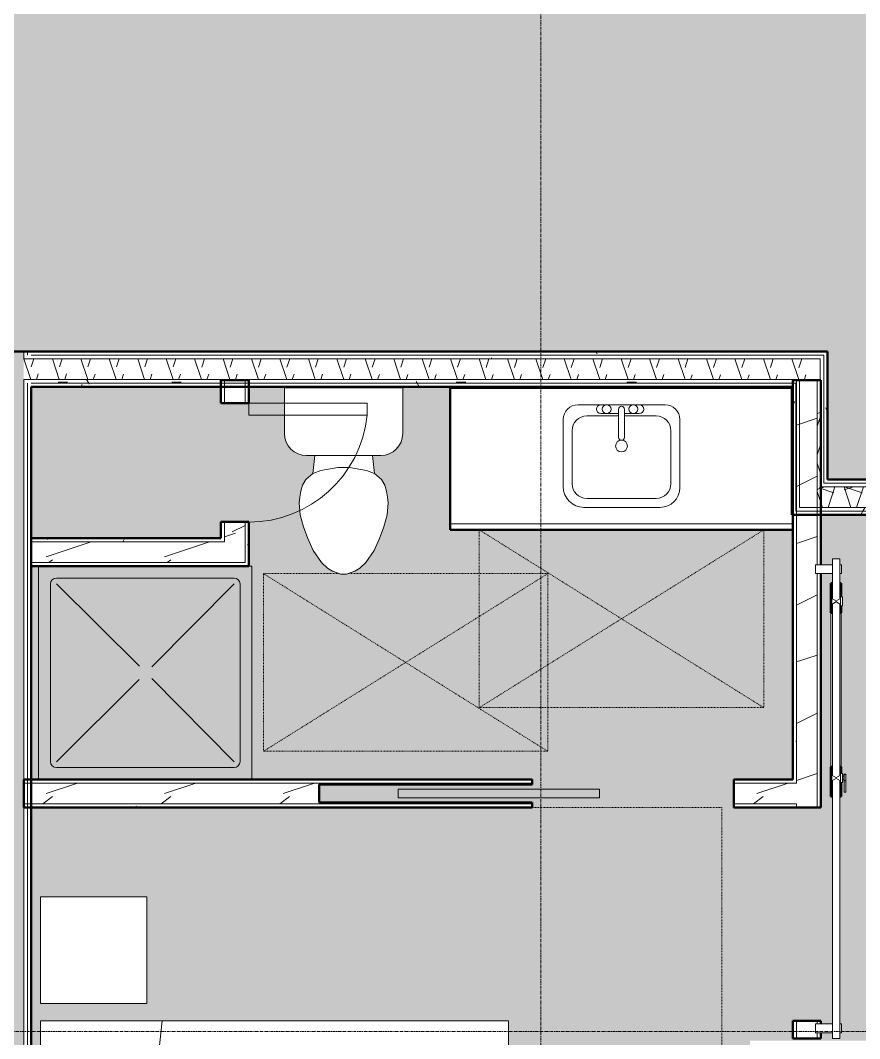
# Model space of a CAD drawing. Header units: inches. Extents: x -4292 to -464, y 9706 to 12474.
# Drawn here: x -2915.1 to -2773.5, y 11534 to 11705.9 of the extents above; entities that cross this region are included whole.
import ezdxf

# ---------------------------------------------------------------- set-up
doc = ezdxf.new("R2010")
doc.units = ezdxf.units.IN
doc.header["$MEASUREMENT"] = 0
doc.linetypes.add('Dash', pattern=[0.25, 0.125, -0.125])
doc.linetypes.add('Grid Line 1_2_', pattern=[0.875, 0.5, -0.125, 0.125, -0.125])
for name, color, linetype, lineweight in [('A-AREA-PATT-4', 254, 'Continuous', 9), ('A-DOOR-1', 7, 'Continuous', 9), ('A-DOOR-2', 90, 'Continuous', 20), ('A-DOOR-3', 50, 'Continuous', 13), ('A-DOOR-4', 250, 'Continuous', 50), ('A-GENM-HDLN-1', 7, 'Dash', 9), ('A-WALL', 113, 'Continuous', 13), ('A-WALL-2', 250, 'Continuous', 50), ('A-WALL-3', 50, 'Continuous', 13), ('A-WALL-PATT-1', 7, 'Continuous', 9), ('A-WALL-PATT-2', 55, 'Continuous', 9), ('A-WALL-PATT-5', 111, 'Continuous', 9), ('I-FURN-2', 7, 'Continuous', 9), ('I-FURN-HDLN-1', 7, 'Dash', 9), ('I-WALL-1', 2, 'Continuous', 50), ('P-SANR-FIXT-1', 7, 'Continuous', 9), ('Q-CASE-1', 250, 'Continuous', 50), ('Q-CASE-2', 7, 'Continuous', 9), ('S-GRID-1', 1, 'Grid Line 1_2_', 9)]:
    doc.layers.add(name, color=color, linetype=linetype, lineweight=lineweight)
doc.layers.add('A-AREA-PATT-7', color=41, linetype='Continuous', lineweight=9, transparency=1)
pattern_1 = [(0, (0, 0), (38.4, 9.6), [1.584, -27.216, 1.584, -27.216, -153.6]), (0, (0, 0), (38.4, 9.6), [-57.6, 1.584, -56.016, 1.584, -27.216, -67.2]), (0, (0, 0), (38.4, 9.6), [-144, 1.584, -17.616, 1.584, -46.416]), (120, (14.4, 4.8), (-27.513844, 28.4553755), [1.584, -27.216, 1.584, -27.216, -153.6]), (120, (14.4, 4.8), (-27.513844, 28.4553755), [-57.6, 1.584, -56.016, 1.584, -27.216, -67.2]), (120, (14.4, 4.8), (-27.513844, 28.4553755), [-144, 1.584, -17.616, 1.584, -46.416]), (240, (19.2, 24), (-10.886156, -38.0553755), [1.584, -27.216, 1.584, -27.216, -153.6]), (240, (19.2, 24), (-10.886156, -38.0553755), [-57.6, 1.584, -56.016, 1.584, -27.216, -67.2]), (240, (19.2, 24), (-10.886156, -38.0553755), [-144, 1.584, -17.616, 1.584, -46.416])]
pattern_2 = [(161.57, (0.6, 0.6), (-4.80033747, -0.00041462), [0, -34.152, 3.792, 0]), (18.43, (-0.6, 0.6), (-4.80033747, 0.00041462), [0, -34.152, 3.792, 0]), (108.43, (0.6, 0.6), (2.39913218, -12.00105099), [11.382, -26.562]), (71.57, (-0.6, 0.6), (2.39913218, 12.00105099), [11.382, -26.562])]
pattern_3 = [(216.87, (7.997, 19.992), (59.9755286, 39.9843071), [9.996, -89.964]), (206.565, (19.992, 13.994), (-19.991807, -19.992219), [22.352, -22.352]), (198.435, (19.992, 3.998), (-39.983821, -19.991955), [12.644, -50.576])]

msp = doc.modelspace()

# ---------------------------------------------------------------- hatches: boundary and pattern name
at = {"layer": 'A-AREA-PATT-4'}
h = msp.add_hatch(color=256, dxfattribs=at)
h.paths.add_polyline_path([(-2760.66135, 11285.9144), (-2754.74952, 11285.9144), (-2754.74952, 11318.0644), (-2780.14874, 11318.0644), (-2780.14874, 11378.0644), (-2750.14874, 11378.0644), (-2750.14874, 11318.0644), (-2748.70196, 11318.0644), (-2748.70196, 11313.3144), (-2749.99952, 11313.3144), (-2749.99952, 11285.9144), (-2717.72374, 11285.9144), (-2717.72374, 11313.3144), (-2718.70196, 11313.3144), (-2718.70196, 11318.0644), (-2717.72374, 11318.0644), (-2717.72374, 11622.3894), (-2718.72374, 11622.3894), (-2718.72374, 11623.3894), (-2720.72374, 11623.3894), (-2720.72374, 11625.3269), (-2721.34874, 11625.3269), (-2721.34874, 11625.3894), (-2756.09874, 11625.3894), (-2756.09874, 11625.3269), (-2756.72374, 11625.3269), (-2756.72374, 11623.3894), (-2758.72374, 11623.3894), (-2758.72374, 11622.3894), (-2780.04733, 11622.3894), (-2780.04733, 11613.9894), (-2778.09941, 11613.9894), (-2778.07811, 11614.9894), (-2776.84941, 11614.9894), (-2776.84941, 11613.9894), (-2776.57624, 11613.9894), (-2776.59941, 11612.4894), (-2776.84941, 11612.4894), (-2776.84941, 11610.88518), (-2776.59941, 11610.88518), (-2776.59941, 11608.54699), (-2776.42233, 11608.54699), (-2776.42233, 11607.04699), (-2776.59941, 11607.04699), (-2776.59941, 11578.72337), (-2776.42233, 11578.72337), (-2776.42233, 11578.60717), (-2776.34941, 11578.55387), (-2776.34941, 11578.23217), (-2776.09941, 11578.23217), (-2776.09941, 11578.62045), (-2775.84941, 11578.57028), (-2775.84941, 11575.62808), (-2776.09941, 11575.68284), (-2776.09941, 11577.87862), (-2776.34941, 11577.83046), (-2776.34941, 11577.50362), (-2776.42233, 11577.50362), (-2776.42233, 11577.22337), (-2776.59941, 11577.22337), (-2776.59941, 11574.88518), (-2776.84941, 11574.88518), (-2776.84941, 11536.4894), (-2776.57624, 11536.4894), (-2776.57624, 11534.9894), (-2776.84941, 11534.9894), (-2776.8707, 11533.9894), (-2778.09941, 11533.9894), (-2778.09941, 11534.9894), (-2780.04733, 11534.9894), (-2780.04733, 11533.9894), (-2784.79733, 11533.9894), (-2784.79733, 11536.9894), (-2780.04733, 11536.9894), (-2780.04733, 11536.4894), (-2778.09941, 11536.4894), (-2778.09941, 11574.88518), (-2778.34941, 11574.88518), (-2778.34941, 11610.88518), (-2778.09941, 11610.88518), (-2778.09941, 11612.4894), (-2780.04733, 11612.4894), (-2780.04733, 11572.9894), (-2794.74593, 11572.9894), (-2794.74593, 11577.7394), (-2784.79733, 11577.7394), (-2784.79733, 11619.8644), (-2842.58925, 11619.8644), (-2842.58925, 11643.8644), (-2784.92374, 11643.8644), (-2784.92374, 11643.9894), (-2876.58925, 11643.9894), (-2876.58925, 11641.2394), (-2881.33925, 11641.2394), (-2881.33925, 11643.9894), (-2913.32374, 11643.9894), (-2913.29733, 11577.7394), (-2828.74593, 11577.7394), (-2828.74593, 11576.8644), (-2864.74593, 11576.8644), (-2864.74593, 11573.8644), (-2828.74593, 11573.8644), (-2828.74593, 11572.9894), (-2913.32374, 11572.9894), (-2913.32374, 11452.9894), (-2791.98483, 11452.9894), (-2791.98483, 11458.3019), (-2792.73483, 11458.3019), (-2792.73483, 11460.8019), (-2791.98483, 11460.8019), (-2791.98483, 11461.0519), (-2790.60983, 11461.0519), (-2790.60983, 11490.0519), (-2791.98483, 11490.0519), (-2792.02758, 11521.3019), (-2792.73483, 11521.3019), (-2792.73483, 11523.8019), (-2791.98483, 11523.8019), (-2791.98483, 11533.64399), (-2758.48483, 11533.64399), (-2758.48483, 11424.2394), (-2763.23483, 11424.2394), (-2763.23483, 11416.2394), (-2798.98483, 11416.2394), (-2798.98483, 11424.2394), (-2810.56848, 11424.2394), (-2810.56848, 11421.56125), (-2810.76533, 11421.3644), (-2811.66143, 11421.3644), (-2811.66143, 11421.1144), (-2815.42606, 11421.1144), (-2815.42606, 11420.8644), (-2817.32749, 11420.8644), (-2817.32749, 11421.1144), (-2826.71852, 11421.1144), (-2826.71852, 11420.8644), (-2827.30907, 11420.8644), (-2827.30907, 11421.1144), (-2827.89962, 11421.1144), (-2827.89962, 11420.8644), (-2828.49017, 11420.8644), (-2828.49017, 11421.1144), (-2829.08072, 11421.1144), (-2829.08072, 11420.8644), (-2829.67127, 11420.8644), (-2829.67127, 11421.1144), (-2830.26182, 11421.1144), (-2830.26182, 11420.8644), (-2830.85238, 11420.8644), (-2830.85238, 11421.1144), (-2833.47555, 11421.1144), (-2833.49663, 11421.3644), (-2834.42488, 11421.38645), (-2834.51083, 11421.42205), (-2834.56848, 11421.56125), (-2834.56848, 11424.2394), (-2889.32374, 11424.2394), (-2889.32374, 11322.4769), (-2881.82233, 11322.4769), (-2881.82233, 11317.1019), (-2886.57233, 11317.1019), (-2886.57233, 11317.7269), (-2913.32374, 11317.7269), (-2913.32374, 11285.9144), (-2886.57233, 11285.9144), (-2886.57233, 11287.1019), (-2881.82233, 11287.1019), (-2881.82233, 11285.9144), (-2780.14874, 11285.9144)], flags=0)
h.paths.add_polyline_path([(-2720.95196, 11286.1644), (-2747.95196, 11286.1644), (-2747.95196, 11311.4144), (-2738.44344, 11311.4144), (-2738.41847, 11311.9144), (-2737.96048, 11311.9144), (-2737.96048, 11311.4144), (-2721.68918, 11311.4144), (-2721.65172, 11311.9144), (-2720.96474, 11311.9144), (-2720.96474, 11311.4144), (-2719.95196, 11311.4144), (-2719.95196, 11286.1644)], flags=0)
h.paths.add_polyline_path([(-2885.94733, 11289.1019), (-2911.73483, 11289.1019), (-2911.73483, 11314.1019), (-2885.73483, 11314.1019), (-2885.73483, 11289.1019)], flags=0)
h.paths.add_polyline_path([(-2823.29269, 11296.69706), (-2830.79269, 11296.69706), (-2830.79269, 11380.69706), (-2795.79269, 11380.69706), (-2795.79269, 11374.69706), (-2794.79269, 11374.69706), (-2794.79269, 11302.69706), (-2795.79269, 11302.69706), (-2795.79269, 11296.69706)], flags=0)
h.paths.add_polyline_path([(-2718.14874, 11324.55413), (-2734.14874, 11324.55413), (-2734.14874, 11342.55413), (-2730.14874, 11342.55413), (-2730.14874, 11378.55413), (-2734.14874, 11378.55413), (-2734.14874, 11396.55413), (-2718.02374, 11396.55413), (-2718.02374, 11324.55413)], flags=0)
h.paths.add_polyline_path([(-2763.23483, 11446.2394), (-2763.23483, 11448.2394), (-2798.98483, 11448.2394), (-2798.98483, 11446.2394), (-2765.23483, 11446.2394)], flags=0)
h.paths.add_polyline_path([(-2786.48483, 11452.9894), (-2763.23483, 11452.9894), (-2763.23483, 11528.89399), (-2787.23483, 11528.89399), (-2787.23483, 11523.8019), (-2786.48483, 11523.8019), (-2786.48483, 11521.3019), (-2787.23483, 11521.3019), (-2787.23483, 11521.0519), (-2790.60983, 11521.0519), (-2790.60983, 11492.0519), (-2789.23483, 11492.0519), (-2789.23483, 11461.0519), (-2787.23483, 11461.0519), (-2787.23483, 11460.8019), (-2786.48483, 11460.8019), (-2786.48483, 11458.3019), (-2787.23483, 11458.3019), (-2787.23483, 11452.9894)], flags=0)
h.paths.add_polyline_path([(-2911.77445, 11455.9894), (-2911.77445, 11473.9894), (-2893.77445, 11473.9894), (-2893.77445, 11455.9894), (-2899.57563, 11455.9894)], flags=0)
h.paths.add_polyline_path([(-2841.91865, 11476.9894), (-2911.77445, 11476.9894), (-2911.77445, 11536.9894), (-2832.77445, 11536.9894), (-2832.77445, 11476.9894)], flags=0)
h.paths.add_polyline_path([(-2911.77445, 11539.92123), (-2911.77445, 11557.92123), (-2893.77445, 11557.92123), (-2893.77445, 11539.92123), (-2898.48361, 11539.92123)], flags=0)
h.paths.add_polyline_path([(-2720.72374, 11587.3894), (-2722.47374, 11587.3894), (-2722.47374, 11623.3894), (-2720.72374, 11623.3894), (-2720.72374, 11591.9101)], flags=0)
h.paths.add_polyline_path([(-2861.08925, 11612.38817), (-2862.46299, 11612.88817), (-2863.32901, 11613.38817), (-2864.32901, 11614.38817), (-2865.71644, 11616.38817), (-2866.64906, 11618.38817), (-2867.377, 11620.38817), (-2867.91494, 11622.39579), (-2868.08925, 11624.38817), (-2867.91494, 11625.87865), (-2867.82509, 11626.38817), (-2867.55715, 11627.38817), (-2866.99038, 11628.38817), (-2865.79863, 11629.38817), (-2865.45091, 11632.41195), (-2866.83925, 11632.41195), (-2867.80367, 11632.53892), (-2868.70236, 11632.91117), (-2869.47408, 11633.50334), (-2870.06625, 11634.27506), (-2870.4385, 11635.17376), (-2870.56547, 11636.13817), (-2870.56547, 11643.8644), (-2850.61303, 11643.8644), (-2850.61303, 11636.13817), (-2850.73999, 11635.17376), (-2851.11225, 11634.27506), (-2851.70441, 11633.50334), (-2852.47614, 11632.91117), (-2853.37483, 11632.53892), (-2854.41556, 11632.41195), (-2855.72759, 11632.41195), (-2855.37987, 11629.38817), (-2854.18812, 11628.38817), (-2853.62135, 11627.38817), (-2853.26356, 11625.87865), (-2853.1764, 11625.38437), (-2853.08925, 11624.38817), (-2853.26356, 11622.39579), (-2853.8015, 11620.38817), (-2854.52944, 11618.38817), (-2855.46205, 11616.38817), (-2856.84948, 11614.38817), (-2857.84948, 11613.38817), (-2858.71551, 11612.88817), (-2860.08925, 11612.38817)], flags=0)
h.paths.add_polyline_path([(-2911.77445, 11613.7394), (-2913.29733, 11613.7394), (-2913.29733, 11618.4894), (-2881.33925, 11618.4894), (-2881.33925, 11621.2394), (-2876.58925, 11621.2394), (-2876.58925, 11613.7394), (-2898.48361, 11613.7394)], flags=0)
at = {"layer": 'A-AREA-PATT-7'}
msp.add_hatch(color=256, dxfattribs=at).paths.add_polyline_path([(-3139.12374, 11535.7144), (-3139.12374, 11648.9894), (-2919.32374, 11648.9894), (-2919.32374, 11649.9894), (-2778.92374, 11649.9894), (-2778.92374, 11628.3894), (-2758.72374, 11628.3894), (-2758.72374, 11629.1394), (-2756.72374, 11629.1394), (-2756.72374, 11627.2019), (-2756.09874, 11627.2019), (-2756.09874, 11625.3894), (-2721.34874, 11625.3894), (-2721.34874, 11627.2019), (-2720.72374, 11627.2019), (-2720.72374, 11629.1394), (-2718.72374, 11629.1394), (-2718.72374, 11628.3894), (-2710.72374, 11628.3894), (-2710.72374, 11629.1394), (-2708.72374, 11629.1394), (-2708.72374, 11627.2019), (-2708.09874, 11627.2019), (-2708.09874, 11625.3894), (-2673.34874, 11625.3894), (-2673.34874, 11627.2019), (-2672.72374, 11627.2019), (-2672.72374, 11629.1394), (-2670.72374, 11629.1394), (-2670.72374, 11628.3894), (-2650.52374, 11628.3894), (-2650.52374, 11649.9894), (-2510.12374, 11649.9894), (-2510.12374, 11649.69255), (-2504.27527, 11643.84408), (-2502.86105, 11645.25829), (-2501.49103, 11643.88828), (-2501.04909, 11644.33022), (-2499.76746, 11643.04859), (-2475.1955, 11667.62055), (-2476.47713, 11668.90218), (-2476.03519, 11669.34412), (-2477.40521, 11670.71414), (-2475.99099, 11672.12835), (-2475.46066, 11671.59802), (-2464.14696, 11682.91173), (-2475.72583, 11694.4906), (-2476.25616, 11693.96027), (-2477.67037, 11695.37449), (-2476.30035, 11696.74451), (-2476.7423, 11697.18645), (-2475.46066, 11698.46808), (-2500.03262, 11723.04004), (-2501.31426, 11721.75841), (-2501.7562, 11722.20035), (-2503.12622, 11720.83033), (-2504.54043, 11722.24455), (-2517.99558, 11708.7894), (-2522.23822, 11708.7894), (-2522.94874, 11708.07888), (-2522.94874, 11708.7894), (-2640.92374, 11708.7894), (-2640.92374, 11721.7894), (-2641.67374, 11721.7894), (-2641.67374, 11723.7894), (-2639.73624, 11723.7894), (-2639.73624, 11724.4144), (-2637.92374, 11724.4144), (-2637.92374, 11759.1644), (-2639.73624, 11759.1644), (-2639.73624, 11759.7894), (-2641.67374, 11759.7894), (-2641.67374, 11761.7894), (-2640.92374, 11761.7894), (-2640.92374, 11852.4144), (-2650.21046, 11852.4144), (-2650.21046, 11858.0394), (-2652.21046, 11858.0394), (-2652.21046, 11858.6019), (-2688.21046, 11858.6019), (-2688.21046, 11858.0394), (-2690.21046, 11858.0394), (-2690.21046, 11852.4144), (-2698.69874, 11852.4144), (-2698.69874, 11715.9894), (-2754.69874, 11715.9894), (-2754.69874, 11715.2394), (-2756.69874, 11715.2394), (-2756.69874, 11717.1769), (-2757.32374, 11717.1769), (-2757.32374, 11718.9894), (-2792.07374, 11718.9894), (-2792.07374, 11717.1769), (-2792.69874, 11717.1769), (-2792.69874, 11715.2394), (-2794.69874, 11715.2394), (-2794.69874, 11715.9894), (-3072.92374, 11715.9894), (-3072.92374, 11737.5894), (-3093.12374, 11737.5894), (-3093.12374, 11737.8394), (-3095.12374, 11737.8394), (-3095.12374, 11739.7769), (-3095.74874, 11739.7769), (-3095.74874, 11740.5894), (-3130.49874, 11740.58609), (-3130.49874, 11739.7769), (-3131.12374, 11739.7769), (-3131.12374, 11737.8394), (-3133.12374, 11737.8394), (-3133.12374, 11737.5894), (-3140.12374, 11737.5894), (-3140.12374, 11834.1519), (-3246.26967, 11834.1519), (-3246.26967, 11858.1519), (-3261.24874, 11858.1519), (-3261.24874, 11857.4019), (-3263.24874, 11857.4019), (-3263.24874, 11859.3394), (-3263.87374, 11859.3394), (-3263.87374, 11861.1519), (-3298.62374, 11861.1519), (-3298.62374, 11859.3394), (-3299.24874, 11859.3394), (-3299.24874, 11857.4019), (-3301.24874, 11857.4019), (-3301.24874, 11834.1519), (-3460.52374, 11834.1519), (-3460.52374, 11829.5394), (-3459.77374, 11829.5394), (-3459.77374, 11827.5394), (-3461.71124, 11827.5394), (-3461.71124, 11826.9144), (-3463.52374, 11826.9144), (-3463.52374, 11792.1644), (-3461.71124, 11792.1644), (-3461.71124, 11791.5394), (-3459.77374, 11791.5394), (-3459.77374, 11789.5394), (-3460.52374, 11789.5394), (-3460.52374, 11783.3644), (-3199.99874, 11783.3644), (-3199.99874, 11535.7144), (-3140.12374, 11535.7144)], flags=0)
at = {"layer": 'A-WALL-PATT-1'}
h = msp.add_hatch(dxfattribs=at)
h.set_pattern_fill('FP_3', color=256, style=0, pattern_type=2)
h.set_pattern_definition(pattern_1)
h.paths.add_polyline_path([(-2784.79733, 11533.9894), (-2784.17233, 11533.9894), (-2784.17233, 11536.9894), (-2784.79733, 11536.9894)], flags=0)
h.paths.add_polyline_path([(-2784.79733, 11572.9894), (-2784.17233, 11572.9894), (-2784.17233, 11573.6144), (-2784.79733, 11573.6144)], flags=0)
h.paths.add_polyline_path([(-2784.79733, 11577.1144), (-2784.17233, 11577.1144), (-2784.17233, 11645.1144), (-2784.79733, 11645.1144), (-2784.79733, 11577.7394)], flags=0)
h = msp.add_hatch(dxfattribs=at)
h.set_pattern_fill('FP_3', color=256, style=0, pattern_type=2)
h.set_pattern_definition(pattern_1)
h.paths.add_polyline_path([(-2877.21425, 11614.3644), (-2876.58925, 11614.37522), (-2876.58925, 11621.2394), (-2877.21425, 11621.2394), (-2877.21425, 11616.03171)], flags=0)
h.paths.add_polyline_path([(-2876.58925, 11641.2394), (-2876.58925, 11643.9894), (-2877.21425, 11643.9894), (-2877.21425, 11641.2394)], flags=0)
h = msp.add_hatch(dxfattribs=at)
h.set_pattern_fill('FP_3', color=256, style=0, pattern_type=2)
h.set_pattern_definition(pattern_1)
h.paths.add_polyline_path([(-2880.71425, 11617.8644), (-2880.71425, 11618.4894), (-2913.29733, 11618.4894), (-2913.29733, 11617.8644), (-2898.48361, 11617.8644)], flags=0)
h = msp.add_hatch(dxfattribs=at)
h.set_pattern_fill('FP_3', color=256, style=0, pattern_type=2)
h.set_pattern_definition(pattern_1)
h.paths.add_polyline_path([(-2788.2258, 11577.1144), (-2784.79733, 11577.1144), (-2784.79733, 11577.7394), (-2794.74593, 11577.7394), (-2794.74593, 11577.1144), (-2788.88486, 11577.1144)], flags=0)
h.paths.add_polyline_path([(-2864.74593, 11577.1144), (-2828.74593, 11577.1144), (-2828.74593, 11577.7394), (-2913.32374, 11577.7394), (-2913.29733, 11577.1144), (-2877.21425, 11577.1144)], flags=0)
h = msp.add_hatch(dxfattribs=at)
h.set_pattern_fill('FP_3', color=256, style=0, pattern_type=2)
h.set_pattern_definition(pattern_1)
h.paths.add_polyline_path([(-2789.49261, 11572.9894), (-2784.79733, 11572.9894), (-2784.79733, 11573.6144), (-2794.74593, 11573.6144), (-2794.74593, 11572.9894), (-2791.13502, 11572.9894)], flags=0)
h.paths.add_polyline_path([(-2832.77445, 11572.9894), (-2828.74593, 11572.9894), (-2828.74593, 11573.6144), (-2913.32374, 11573.6144), (-2913.32374, 11572.9894), (-2843.35471, 11572.9894)], flags=0)
at = {"layer": 'A-WALL-PATT-2'}
h = msp.add_hatch(dxfattribs=at)
h.set_pattern_fill('FP_7', color=256, style=0, pattern_type=2)
h.set_pattern_definition(pattern_3)
h.paths.add_polyline_path([(-2784.17233, 11533.9894), (-2780.67233, 11533.9894), (-2780.67233, 11534.9894), (-2780.95124, 11534.9894), (-2780.95124, 11536.4894), (-2780.67233, 11536.4894), (-2780.67233, 11536.9894), (-2784.17233, 11536.9894), (-2784.17233, 11534.9894)], flags=0)
h.paths.add_polyline_path([(-2780.67233, 11572.9894), (-2780.67233, 11612.4894), (-2780.95124, 11612.4894), (-2780.95124, 11613.9894), (-2780.67233, 11613.9894), (-2780.67233, 11645.1144), (-2784.17233, 11645.1144), (-2784.17233, 11572.9894)], flags=0)
h = msp.add_hatch(dxfattribs=at)
h.set_pattern_fill('FP_7', color=256, style=0, pattern_type=2)
h.set_pattern_definition(pattern_3)
h.paths.add_polyline_path([(-2880.71425, 11617.8644), (-2877.21425, 11617.8644), (-2877.21425, 11621.2394), (-2880.71425, 11621.2394), (-2880.71425, 11618.4894)], flags=0)
h.paths.add_polyline_path([(-2877.21425, 11641.2394), (-2877.21425, 11643.9894), (-2880.71425, 11643.9894), (-2880.71425, 11641.2394)], flags=0)
h = msp.add_hatch(dxfattribs=at)
h.set_pattern_fill('FP_7', color=256, style=0, pattern_type=2)
h.set_pattern_definition(pattern_3)
h.paths.add_polyline_path([(-2893.77445, 11614.3644), (-2877.21425, 11614.3644), (-2877.21425, 11617.8644), (-2913.29733, 11617.8644), (-2913.29733, 11614.3644), (-2898.48361, 11614.3644)], flags=0)
h = msp.add_hatch(dxfattribs=at)
h.set_pattern_fill('FP_7', color=256, style=0, pattern_type=2)
h.set_pattern_definition(pattern_3)
h.paths.add_polyline_path([(-2789.1513, 11573.6144), (-2784.17233, 11573.6144), (-2784.17233, 11577.1144), (-2794.74593, 11577.1144), (-2794.74593, 11573.6144), (-2790.79409, 11573.6144)], flags=0)
h.paths.add_polyline_path([(-2828.74593, 11573.6144), (-2828.74593, 11573.8644), (-2864.74593, 11573.8644), (-2864.74593, 11576.8644), (-2828.74593, 11576.8644), (-2828.74593, 11577.1144), (-2913.32374, 11577.10812), (-2913.32374, 11573.6144), (-2832.77445, 11573.6144)], flags=0)
at = {"layer": 'A-WALL-PATT-5'}
h = msp.add_hatch(dxfattribs=at)
h.set_pattern_fill('FP_38', color=256, style=0, pattern_type=2)
h.set_pattern_definition(pattern_2)
h.paths.add_polyline_path([(-2918.07374, 11285.2894), (-2914.57374, 11285.31426), (-2914.57374, 11649.9894), (-2918.07374, 11649.9894), (-2918.07374, 11285.31166)], flags=0)
h = msp.add_hatch(dxfattribs=at)
h.set_pattern_fill('FP_3', color=256, style=0, pattern_type=2)
h.set_pattern_definition(pattern_1)
h.paths.add_polyline_path([(-2914.57374, 11285.2894), (-2913.94874, 11285.31472), (-2913.94874, 11448.8644), (-2914.57374, 11448.8644), (-2914.57369, 11285.31426)], flags=0)
h.paths.add_polyline_path([(-2913.94874, 11452.3644), (-2913.94874, 11645.2394), (-2914.57374, 11645.2394), (-2914.57374, 11452.3644), (-2914.28313, 11452.3644)], flags=0)
h.paths.add_polyline_path([(-2914.57374, 11648.7394), (-2913.94874, 11648.7394), (-2913.94874, 11649.9894), (-2914.57374, 11649.9894), (-2914.57374, 11649.3644)], flags=0)
h = msp.add_hatch(dxfattribs=at)
h.set_pattern_fill('FP_38', color=256, style=0, pattern_type=2)
h.set_pattern_definition(pattern_2)
h.paths.add_polyline_path([(-2913.94874, 11645.2394), (-2783.67374, 11645.2394), (-2783.67374, 11648.7394), (-2914.57374, 11648.7394), (-2914.57374, 11645.2394)], flags=0)
h = msp.add_hatch(dxfattribs=at)
h.set_pattern_fill('FP_3', color=256, style=0, pattern_type=2)
h.set_pattern_definition(pattern_1)
h.paths.add_polyline_path([(-2913.94874, 11285.2894), (-2913.32374, 11285.31518), (-2913.32374, 11448.8644), (-2913.94874, 11448.8644), (-2913.94869, 11285.31472)], flags=0)
h.paths.add_polyline_path([(-2913.32374, 11452.3644), (-2913.32374, 11644.6144), (-2913.94874, 11644.6144), (-2913.94874, 11452.3644), (-2913.65762, 11452.3644)], flags=0)
h.paths.add_polyline_path([(-2913.32374, 11649.3644), (-2913.32374, 11649.9894), (-2913.94874, 11649.9894), (-2913.94874, 11649.3644)], flags=0)
h = msp.add_hatch(dxfattribs=at)
h.set_pattern_fill('FP_3', color=256, style=0, pattern_type=2)
h.set_pattern_definition(pattern_1)
h.paths.add_polyline_path([(-2913.94874, 11648.7394), (-2780.17374, 11648.7394), (-2780.17374, 11649.3644), (-2913.94874, 11649.3644)], flags=0)
h = msp.add_hatch(dxfattribs=at)
h.set_pattern_fill('FP_3', color=256, style=0, pattern_type=2)
h.set_pattern_definition(pattern_1)
h.paths.add_polyline_path([(-2784.92374, 11649.3644), (-2779.54874, 11649.3644), (-2779.56736, 11649.9894), (-2913.32374, 11649.9894), (-2913.32374, 11649.3644), (-2788.2258, 11649.3644)], flags=0)
h = msp.add_hatch(dxfattribs=at)
h.set_pattern_fill('FP_38', color=256, style=0, pattern_type=2)
h.set_pattern_definition(pattern_2)
h.paths.add_polyline_path([(-2780.17374, 11628.3894), (-2780.17374, 11648.7394), (-2783.67374, 11648.7394), (-2783.64777, 11645.1144), (-2780.67233, 11645.1144), (-2780.67233, 11628.3894)], flags=0)
h = msp.add_hatch(dxfattribs=at)
h.set_pattern_fill('FP_3', color=256, style=0, pattern_type=2)
h.set_pattern_definition(pattern_1)
h.paths.add_polyline_path([(-2778.92374, 11628.3894), (-2778.92374, 11649.9894), (-2779.54874, 11649.9894), (-2779.54874, 11628.3894)], flags=0)
h = msp.add_hatch(dxfattribs=at)
h.set_pattern_fill('FP_3', color=256, style=0, pattern_type=2)
h.set_pattern_definition(pattern_1)
h.paths.add_polyline_path([(-2913.94874, 11644.6144), (-2784.79733, 11644.6144), (-2784.79733, 11645.1144), (-2784.29874, 11645.1144), (-2784.29874, 11645.2394), (-2913.94874, 11645.2394)], flags=0)
h = msp.add_hatch(dxfattribs=at)
h.set_pattern_fill('FP_3', color=256, style=0, pattern_type=2)
h.set_pattern_definition(pattern_1)
h.paths.add_polyline_path([(-2784.17233, 11645.1144), (-2783.67374, 11645.1144), (-2783.67374, 11645.2394), (-2784.29874, 11645.2394), (-2784.27642, 11645.1144)], flags=0)
h = msp.add_hatch(dxfattribs=at)
h.set_pattern_fill('FP_3', color=256, style=0, pattern_type=2)
h.set_pattern_definition(pattern_1)
h.paths.add_polyline_path([(-2870.56547, 11643.9894), (-2784.92374, 11643.9894), (-2784.92374, 11644.6144), (-2913.32374, 11644.6144), (-2913.32374, 11643.9894), (-2870.91916, 11643.9894)], flags=0)
h = msp.add_hatch(dxfattribs=at)
h.set_pattern_fill('FP_3', color=256, style=0, pattern_type=2)
h.set_pattern_definition(pattern_1)
h.paths.add_polyline_path([(-2784.92374, 11623.0144), (-2784.79733, 11623.0144), (-2784.79733, 11644.6144), (-2784.92374, 11644.6144), (-2784.92374, 11626.41125)], flags=0)
h = msp.add_hatch(dxfattribs=at)
h.set_pattern_fill('FP_3', color=256, style=0, pattern_type=2)
h.set_pattern_definition(pattern_1)
h.paths.add_polyline_path([(-2650.40353, 11627.7644), (-2649.89874, 11627.7644), (-2649.89874, 11628.3894), (-2670.72374, 11628.3894), (-2670.72374, 11627.7644), (-2650.52374, 11627.7644)], flags=0)
h.paths.add_polyline_path([(-2710.72374, 11627.7644), (-2710.72374, 11628.3894), (-2718.72374, 11628.3894), (-2718.72374, 11627.7644), (-2712.97374, 11627.7644)], flags=0)
h.paths.add_polyline_path([(-2778.92374, 11627.7644), (-2758.72374, 11627.7644), (-2758.72374, 11628.3894), (-2779.54874, 11628.3894), (-2779.52954, 11627.7644)], flags=0)
h = msp.add_hatch(dxfattribs=at)
h.set_pattern_fill('FP_38', color=256, style=0, pattern_type=2)
h.set_pattern_definition(pattern_2)
h.paths.add_polyline_path([(-2648.77514, 11623.6394), (-2648.77514, 11626.6408), (-2649.27374, 11627.1394), (-2670.72374, 11627.1394), (-2670.72374, 11623.6394), (-2650.40353, 11623.6394)], flags=0)
h.paths.add_polyline_path([(-2712.97374, 11623.6394), (-2710.72374, 11623.6394), (-2710.72374, 11627.1394), (-2718.72374, 11627.1394), (-2718.72374, 11623.6394), (-2716.47374, 11623.6394)], flags=0)
h.paths.add_polyline_path([(-2758.72374, 11623.6394), (-2758.72374, 11627.1394), (-2780.17374, 11627.1394), (-2780.67233, 11626.6408), (-2780.67233, 11623.6394), (-2760.66135, 11623.6394)], flags=0)
h = msp.add_hatch(dxfattribs=at)
h.set_pattern_fill('FP_3', color=256, style=0, pattern_type=2)
h.set_pattern_definition(pattern_1)
h.paths.add_polyline_path([(-2649.53338, 11627.1394), (-2649.40014, 11627.1394), (-2649.40356, 11627.7644), (-2670.72374, 11627.7644), (-2670.72374, 11627.1394), (-2649.89874, 11627.1394)], flags=0)
h.paths.add_polyline_path([(-2718.72374, 11627.1394), (-2710.72374, 11627.1394), (-2710.72374, 11627.7644), (-2718.72374, 11627.7644), (-2718.72374, 11627.2019)], flags=0)
h.paths.add_polyline_path([(-2760.66135, 11627.1394), (-2758.72374, 11627.1394), (-2758.72374, 11627.7644), (-2780.04733, 11627.7644), (-2780.04733, 11627.1394), (-2761.59651, 11627.1394)], flags=0)
h = msp.add_hatch(dxfattribs=at)
h.set_pattern_fill('FP_3', color=256, style=0, pattern_type=2)
h.set_pattern_definition(pattern_1)
h.paths.add_polyline_path([(-2644.52374, 11622.3894), (-2644.52374, 11623.0144), (-2644.65014, 11623.0144), (-2644.65014, 11622.3894)], flags=0)
h.paths.add_polyline_path([(-2650.40353, 11622.3894), (-2649.40014, 11622.3894), (-2649.40014, 11623.0144), (-2670.72374, 11623.0144), (-2670.72374, 11622.3894)], flags=0)
h.paths.add_polyline_path([(-2711.72374, 11622.3894), (-2710.72374, 11622.3894), (-2710.72374, 11623.0144), (-2712.34874, 11623.0144), (-2712.34874, 11622.3894)], flags=0)
h.paths.add_polyline_path([(-2717.09874, 11622.3894), (-2717.09874, 11623.0144), (-2718.72374, 11623.0144), (-2718.72374, 11622.3894), (-2717.72374, 11622.3894)], flags=0)
h.paths.add_polyline_path([(-2780.04733, 11622.3894), (-2758.72374, 11622.3894), (-2758.72374, 11623.0144), (-2780.04733, 11623.0144), (-2780.04733, 11622.9105)], flags=0)
h.paths.add_polyline_path([(-2784.79733, 11622.3894), (-2784.79733, 11623.0144), (-2784.92374, 11623.0144), (-2784.92374, 11622.3894)], flags=0)
h = msp.add_hatch(dxfattribs=at)
h.set_pattern_fill('FP_3', color=256, style=0, pattern_type=2)
h.set_pattern_definition(pattern_1)
h.paths.add_polyline_path([(-2649.40014, 11623.0144), (-2649.40014, 11623.6394), (-2670.72374, 11623.6394), (-2670.72374, 11623.0144), (-2650.40353, 11623.0144)], flags=0)
h.paths.add_polyline_path([(-2710.72374, 11623.0144), (-2710.72374, 11623.6394), (-2712.97374, 11623.6394), (-2712.97374, 11623.0144), (-2711.11083, 11623.0144)], flags=0)
h.paths.add_polyline_path([(-2718.33664, 11623.0144), (-2716.47374, 11623.0144), (-2716.47374, 11623.6394), (-2718.72374, 11623.6394), (-2718.72374, 11623.0144)], flags=0)
h.paths.add_polyline_path([(-2780.04733, 11623.0144), (-2758.72374, 11623.0144), (-2758.72374, 11623.6394), (-2780.04733, 11623.6394), (-2780.04733, 11623.54855)], flags=0)

# ---------------------------------------------------------------- linework, layer by layer
at = {"layer": 'A-DOOR-1'}
for p, q in [((-2776.34941, 11578.68039), (-2776.42233, 11578.68039)), ((-2776.34941, 11578.60717), (-2776.34941, 11578.68039)), ((-2776.34941, 11578.68039), (-2776.34941, 11578.43039)), ((-2776.34941, 11578.43039), (-2776.34941, 11577.68039)), ((-2776.09941, 11578.30539), (-2776.34941, 11578.30539)), ((-2776.09941, 11578.30539), (-2776.34941, 11578.30539)), ((-2775.84941, 11578.62045), (-2776.09941, 11578.62045)), ((-2775.84941, 11578.58132), (-2776.09941, 11578.58132)), ((-2776.09941, 11577.48321), (-2776.09941, 11578.55251)), ((-2775.84941, 11578.55251), (-2775.84941, 11577.48321)), ((-2776.42233, 11577.43039), (-2776.34941, 11577.43039)), ((-2776.34941, 11577.80539), (-2776.09941, 11577.80539)), ((-2776.34941, 11577.80539), (-2776.09941, 11577.80539)), ((-2776.34941, 11577.68039), (-2776.34941, 11577.43039)), ((-2776.34941, 11577.43039), (-2776.34941, 11577.50362)), ((-2775.84941, 11577.48321), (-2776.09941, 11577.48321)), ((-2776.09941, 11575.60974), (-2775.84941, 11575.60974))]:
    msp.add_line(p, q, dxfattribs=at)
msp.add_arc((-2876.58925, 11641.2394), 20.06659, 270, 354.2799391, dxfattribs=at)
for points in [[(-2776.09941, 11578.57028), (-2776.09941, 11578.58942), (-2776.09941, 11578.60601), (-2776.09941, 11578.62045)], [(-2775.84941, 11578.62045), (-2775.84941, 11578.60601), (-2775.84941, 11578.58942), (-2775.84941, 11578.57028)]]:
    msp.add_open_spline(points, degree=3, dxfattribs=at)
for points, knots in [([(-2776.09941, 11575.62105), (-2776.09941, 11575.61792), (-2776.09941, 11575.59756), (-2776.09941, 11575.63615), (-2776.09941, 11575.95935), (-2776.09941, 11576.28096), (-2776.09941, 11576.62427), (-2776.09941, 11577.03809), (-2776.09941, 11577.48321)], [0.4885653525, 0.4885653525, 0.4885653525, 0.4885653525, 0.4969615954, 0.5563887011, 0.6054887504, 0.6485379112, 0.6854273364, 0.7222270429, 0.7222270429, 0.7222270429, 0.7222270429]), ([(-2775.84941, 11577.48321), (-2775.84941, 11577.03809), (-2775.84941, 11576.62427), (-2775.84941, 11576.28096), (-2775.84941, 11575.95935), (-2775.84941, 11575.63615), (-2775.84941, 11575.59756), (-2775.84941, 11575.61792), (-2775.84941, 11575.62105)], [-0.7222270429, -0.7222270429, -0.7222270429, -0.7222270429, -0.6854273364, -0.6485379112, -0.6054887504, -0.5563887011, -0.4969615954, -0.4885653525, -0.4885653525, -0.4885653525, -0.4885653525])]:
    msp.add_open_spline(points, degree=3, knots=knots, dxfattribs=at)
at = {"layer": 'A-DOOR-2'}
for p, q in [((-2876.58925, 11641.2394), (-2856.62257, 11641.2394)), ((-2876.58925, 11641.2394), (-2876.58925, 11639.2394)), ((-2856.62257, 11641.2394), (-2856.62257, 11639.2394)), ((-2876.58925, 11639.2394), (-2856.62257, 11639.2394)), ((-2851.4126, 11576.1144), (-2851.4126, 11574.6144)), ((-2817.4126, 11576.1144), (-2851.4126, 11576.1144)), ((-2851.4126, 11574.6144), (-2817.4126, 11574.6144)), ((-2817.4126, 11574.6144), (-2817.4126, 11576.1144))]:
    msp.add_line(p, q, dxfattribs=at)
at = {"layer": 'A-DOOR-3'}
for p, q in [((-2778.09941, 11614.9894), (-2778.09941, 11608.22558)), ((-2778.09941, 11614.9894), (-2777.47441, 11614.9894)), ((-2777.47441, 11614.9894), (-2776.84941, 11614.9894)), ((-2776.84941, 11608.2174), (-2776.84941, 11614.9894)), ((-2778.09915, 11613.9894), (-2780.95124, 11613.9894)), ((-2780.95124, 11613.9894), (-2780.95124, 11612.4894)), ((-2780.95124, 11612.4894), (-2778.09875, 11612.4894)), ((-2776.57624, 11613.9894), (-2776.84941, 11613.9894)), ((-2776.84941, 11612.4894), (-2776.57624, 11612.4894)), ((-2776.57624, 11612.4894), (-2776.57624, 11613.9894)), ((-2777.43803, 11607.81222), (-2778.18803, 11608.28097)), ((-2778.18803, 11607.78097), (-2778.18803, 11608.28097)), ((-2778.18803, 11607.28097), (-2778.18803, 11607.78097)), ((-2778.18803, 11607.28097), (-2777.43803, 11607.74971)), ((-2778.09941, 11607.33648), (-2778.09941, 11578.43401)), ((-2776.74793, 11608.28097), (-2777.49793, 11607.81222)), ((-2777.49793, 11607.74971), (-2776.74793, 11607.28097)), ((-2776.84941, 11578.42583), (-2776.84941, 11607.34439)), ((-2776.42233, 11608.54699), (-2776.74793, 11608.54699)), ((-2776.74793, 11608.54699), (-2776.74793, 11607.04699)), ((-2776.42233, 11608.54699), (-2776.42233, 11607.04699)), ((-2778.34941, 11605.88518), (-2778.34941, 11579.88518)), ((-2776.74793, 11607.04699), (-2776.42233, 11607.04699)), ((-2776.59941, 11579.88518), (-2776.59941, 11605.88518)), ((-2777.43803, 11578.02065), (-2778.18803, 11578.4894)), ((-2778.18803, 11577.9894), (-2778.18803, 11578.4894)), ((-2776.74793, 11578.4894), (-2777.49793, 11578.02065)), ((-2776.74793, 11578.72337), (-2776.42233, 11578.72337)), ((-2776.74793, 11578.72337), (-2776.74793, 11577.22337)), ((-2776.42233, 11578.72337), (-2776.42233, 11577.22337)), ((-2778.18803, 11577.4894), (-2778.18803, 11577.9894)), ((-2778.18803, 11577.4894), (-2777.43803, 11577.95815)), ((-2778.09941, 11577.54491), (-2778.09941, 11533.9894)), ((-2777.49793, 11577.95815), (-2776.74793, 11577.4894)), ((-2776.84941, 11533.9894), (-2776.84941, 11577.55282)), ((-2776.42233, 11577.22337), (-2776.74793, 11577.22337)), ((-2778.09941, 11536.4894), (-2780.95124, 11536.4894)), ((-2780.95124, 11536.4894), (-2780.95124, 11534.9894)), ((-2776.57624, 11536.4894), (-2776.85007, 11536.4894)), ((-2776.57624, 11534.9894), (-2776.57624, 11536.4894)), ((-2780.95124, 11534.9894), (-2778.09941, 11534.9894)), ((-2777.47441, 11533.9894), (-2778.09941, 11533.9894)), ((-2776.84941, 11533.9894), (-2777.47441, 11533.9894)), ((-2776.84967, 11534.9894), (-2776.57624, 11534.9894))]:
    msp.add_line(p, q, dxfattribs=at)
at = {"layer": 'A-DOOR-4'}
for p, q in [((-2778.34941, 11610.88518), (-2778.09833, 11610.88518)), ((-2778.34941, 11605.88518), (-2778.34941, 11610.88518)), ((-2776.84941, 11610.88518), (-2776.59941, 11610.88518)), ((-2776.59941, 11610.88518), (-2776.59941, 11608.54699)), ((-2778.09701, 11605.88518), (-2778.34941, 11605.88518)), ((-2776.59941, 11605.88518), (-2776.84941, 11605.88518)), ((-2776.59941, 11607.04699), (-2776.59941, 11605.88518)), ((-2778.34941, 11579.88518), (-2778.09018, 11579.88518)), ((-2778.34941, 11574.88518), (-2778.34941, 11579.88518)), ((-2776.84941, 11579.88518), (-2776.59941, 11579.88518)), ((-2776.59941, 11579.88518), (-2776.59941, 11578.72337)), ((-2776.59941, 11577.22337), (-2776.59941, 11574.88518)), ((-2778.07811, 11574.88518), (-2778.34941, 11574.88518)), ((-2776.59941, 11574.88518), (-2776.8707, 11574.88518))]:
    msp.add_line(p, q, dxfattribs=at)
at = {"layer": 'A-GENM-HDLN-1'}
for p, q in [((-2789.69329, 11589.8644), (-2837.69329, 11619.8644)), ((-2789.69329, 11619.8644), (-2837.69329, 11589.8644)), ((-2837.69329, 11589.8644), (-2837.69329, 11619.8644)), ((-2789.69329, 11619.8644), (-2789.69329, 11589.8644)), ((-2826.12374, 11582.4894), (-2874.12374, 11612.4894)), ((-2826.12374, 11612.4894), (-2874.12374, 11582.4894)), ((-2874.12374, 11582.4894), (-2874.12374, 11612.4894)), ((-2874.12374, 11612.4894), (-2861.36735, 11612.4894)), ((-2859.81114, 11612.4894), (-2826.12374, 11612.4894)), ((-2826.12374, 11612.4894), (-2826.12374, 11582.4894)), ((-2789.69329, 11589.8644), (-2837.69329, 11589.8644)), ((-2826.12374, 11582.4894), (-2874.12374, 11582.4894))]:
    msp.add_line(p, q, dxfattribs=at)
at = {"layer": 'A-WALL'}
for p, q in [((-2914.57374, 11649.9894), (-2914.57374, 11648.7394)), ((-2914.57374, 11648.7394), (-2780.17374, 11648.7394)), ((-2913.94874, 11649.9894), (-2913.94874, 11649.3644)), ((-2913.32374, 11649.3644), (-2779.54874, 11649.3644)), ((-2780.17374, 11627.1394), (-2780.17374, 11648.7394)), ((-2779.54874, 11627.7644), (-2779.54874, 11649.3644)), ((-2914.57374, 11645.2394), (-2914.57374, 11285.2894)), ((-2914.57374, 11645.2394), (-2783.67374, 11645.2394)), ((-2783.67374, 11623.6394), (-2783.67374, 11645.2394)), ((-2913.94874, 11644.6144), (-2913.94874, 11285.2894)), ((-2913.32374, 11644.6144), (-2784.29874, 11644.6144)), ((-2784.29874, 11623.0144), (-2784.29874, 11644.6144)), ((-2758.72374, 11627.1394), (-2780.17374, 11627.1394)), ((-2758.72374, 11627.7644), (-2779.54874, 11627.7644)), ((-2758.72374, 11623.0144), (-2784.29874, 11623.0144)), ((-2758.72374, 11623.6394), (-2783.67374, 11623.6394))]:
    msp.add_line(p, q, dxfattribs=at)
at = {"layer": 'A-WALL-2'}
for p, q in [((-2881.33925, 11645.1144), (-2881.33925, 11641.2394)), ((-2876.58925, 11645.1144), (-2881.33925, 11645.1144)), ((-2876.58925, 11641.2394), (-2876.58925, 11645.1144)), ((-2784.79733, 11645.1144), (-2784.79733, 11577.7394)), ((-2780.04733, 11645.1144), (-2784.79733, 11645.1144)), ((-2780.04733, 11613.9894), (-2780.04733, 11645.1144)), ((-2881.33925, 11641.2394), (-2876.58925, 11641.2394)), ((-2881.33925, 11621.2394), (-2881.33925, 11618.4894)), ((-2876.58925, 11621.2394), (-2881.33925, 11621.2394)), ((-2876.58925, 11618.4894), (-2876.58925, 11621.2394)), ((-2881.33925, 11618.4894), (-2913.29733, 11618.4894)), ((-2913.29733, 11618.4894), (-2913.29733, 11613.7394)), ((-2876.58925, 11614.3644), (-2876.58925, 11618.4894)), ((-2876.58925, 11613.7394), (-2876.58925, 11614.3644)), ((-2913.29733, 11613.7394), (-2876.58925, 11613.7394)), ((-2780.04733, 11572.9894), (-2780.04733, 11612.4894)), ((-2828.74593, 11577.7394), (-2914.57374, 11577.7394)), ((-2914.57374, 11577.7394), (-2914.57374, 11572.9894)), ((-2864.74593, 11573.8644), (-2864.74593, 11576.8644)), ((-2864.74593, 11576.8644), (-2828.74593, 11576.8644)), ((-2828.74593, 11576.8644), (-2828.74593, 11577.7394)), ((-2784.79733, 11577.7394), (-2794.74593, 11577.7394)), ((-2794.74593, 11577.7394), (-2794.74593, 11572.9894)), ((-2914.57374, 11572.9894), (-2828.74593, 11572.9894)), ((-2828.74593, 11573.8644), (-2864.74593, 11573.8644)), ((-2828.74593, 11572.9894), (-2828.74593, 11573.8644)), ((-2794.74593, 11572.9894), (-2784.79733, 11572.9894)), ((-2784.79733, 11572.9894), (-2780.04733, 11572.9894)), ((-2784.79733, 11536.9894), (-2784.79733, 11533.9894)), ((-2780.04733, 11536.9894), (-2784.79733, 11536.9894)), ((-2780.04733, 11536.4894), (-2780.04733, 11536.9894)), ((-2784.79733, 11533.9894), (-2780.04733, 11533.9894)), ((-2780.04733, 11533.9894), (-2780.04733, 11534.9894))]:
    msp.add_line(p, q, dxfattribs=at)
at = {"layer": 'A-WALL-3'}
for p, q in [((-2880.71425, 11641.2394), (-2880.71425, 11645.1144)), ((-2877.21425, 11641.2394), (-2877.21425, 11645.1144)), ((-2784.17233, 11577.1144), (-2784.17233, 11645.1144)), ((-2780.67233, 11613.9894), (-2780.67233, 11645.1144)), ((-2880.71425, 11618.4894), (-2880.71425, 11621.2394)), ((-2877.21425, 11618.4894), (-2877.21425, 11621.2394)), ((-2913.29733, 11617.8644), (-2880.71425, 11617.8644)), ((-2880.71425, 11617.8644), (-2880.71425, 11618.4894)), ((-2880.71425, 11618.4894), (-2880.71425, 11617.8644)), ((-2877.21425, 11618.4894), (-2877.21425, 11617.8644)), ((-2877.21425, 11617.8644), (-2877.21425, 11614.3644)), ((-2913.29733, 11614.3644), (-2877.21425, 11614.3644)), ((-2780.67233, 11572.9894), (-2780.67233, 11612.4894)), ((-2914.57374, 11577.1144), (-2828.74593, 11577.1144)), ((-2794.74593, 11577.1144), (-2784.79733, 11577.1144)), ((-2784.17233, 11577.1144), (-2784.79733, 11577.1144)), ((-2914.57374, 11573.6144), (-2828.74593, 11573.6144)), ((-2794.74593, 11573.6144), (-2784.79733, 11573.6144)), ((-2784.17233, 11573.6144), (-2784.79733, 11573.6144)), ((-2784.17233, 11572.9894), (-2784.17233, 11573.6144)), ((-2784.17233, 11533.9894), (-2784.17233, 11536.9894)), ((-2780.67233, 11536.4894), (-2780.67233, 11536.9894)), ((-2780.67233, 11533.9894), (-2780.67233, 11534.9894))]:
    msp.add_line(p, q, dxfattribs=at)
at = {"layer": 'I-FURN-2'}
for p, q in [((-2911.77445, 11557.92123), (-2893.77445, 11557.92123)), ((-2911.77445, 11539.92123), (-2911.77445, 11557.92123)), ((-2893.77445, 11557.92123), (-2893.77445, 11539.92123)), ((-2893.77445, 11539.92123), (-2911.77445, 11539.92123)), ((-2911.77445, 11536.9894), (-2832.77445, 11536.9894)), ((-2911.77445, 11476.9894), (-2911.77445, 11536.9894)), ((-2897.77445, 11476.9894), (-2891.19483, 11536.9894)), ((-2832.77445, 11536.9894), (-2832.77445, 11476.9894))]:
    msp.add_line(p, q, dxfattribs=at)
at = {"layer": 'I-FURN-HDLN-1'}
for p, q in [((-2828.74593, 11572.9894), (-2796.77445, 11572.9894)), ((-2796.77445, 11572.9894), (-2796.77445, 11452.9894))]:
    msp.add_line(p, q, dxfattribs=at)
at = {"layer": 'I-WALL-1'}
for p, q in [((-2778.92374, 11649.9894), (-2919.32374, 11649.9894)), ((-2778.92374, 11628.3894), (-2778.92374, 11649.9894)), ((-2913.32374, 11285.2894), (-2913.32374, 11643.9894)), ((-2913.32374, 11643.9894), (-2784.92374, 11643.9894)), ((-2784.92374, 11643.9894), (-2784.92374, 11622.3894)), ((-2758.72374, 11628.3894), (-2778.92374, 11628.3894)), ((-2784.92374, 11622.3894), (-2758.72374, 11622.3894))]:
    msp.add_line(p, q, dxfattribs=at)
at = {"layer": 'P-SANR-FIXT-1'}
for p, q in [((-2870.56547, 11643.8644), (-2870.56547, 11636.13817)), ((-2850.61303, 11643.8644), (-2870.56547, 11643.8644)), ((-2850.61303, 11636.13817), (-2850.61303, 11643.8644)), ((-2806.35077, 11640.9894), (-2821.03581, 11640.9894)), ((-2806.35077, 11640.9894), (-2821.03581, 11640.9894)), ((-2810.69329, 11640.9894), (-2817.19329, 11640.9894)), ((-2814.19329, 11640.22559), (-2814.19329, 11635.48724)), ((-2813.19329, 11640.22559), (-2813.19329, 11635.48724)), ((-2823.53581, 11638.4894), (-2823.53581, 11627.16656)), ((-2823.53581, 11638.4894), (-2823.53581, 11627.16656)), ((-2814.19329, 11639.1144), (-2819.53581, 11639.1144)), ((-2817.19329, 11639.4894), (-2814.19329, 11639.4894)), ((-2813.19329, 11639.4894), (-2810.69329, 11639.4894)), ((-2807.85077, 11639.1144), (-2813.19329, 11639.1144)), ((-2803.85077, 11626.98743), (-2803.85077, 11638.4894)), ((-2803.85077, 11626.98743), (-2803.85077, 11638.4894)), ((-2822.03581, 11636.6144), (-2822.03581, 11627.66656)), ((-2805.35077, 11627.66656), (-2805.35077, 11636.6144)), ((-2866.83925, 11632.41195), (-2854.33925, 11632.41195)), ((-2865.45091, 11632.41195), (-2865.79863, 11629.38817)), ((-2855.72759, 11632.41195), (-2855.37987, 11629.38817)), ((-2865.79863, 11629.38817), (-2864.42489, 11629.88817)), ((-2864.42489, 11629.88817), (-2861.58925, 11630.38817)), ((-2861.58925, 11630.38817), (-2859.58925, 11630.38817)), ((-2859.58925, 11630.38817), (-2856.75361, 11629.88817)), ((-2856.75361, 11629.88817), (-2855.37987, 11629.38817)), ((-2867.55715, 11627.38817), (-2866.99038, 11628.38817)), ((-2866.99038, 11628.38817), (-2865.79863, 11629.38817)), ((-2855.37987, 11629.38817), (-2854.18812, 11628.38817)), ((-2854.18812, 11628.38817), (-2853.62135, 11627.38817)), ((-2868.00209, 11625.38437), (-2867.82509, 11626.38817)), ((-2867.82509, 11626.38817), (-2867.55715, 11627.38817)), ((-2853.62135, 11627.38817), (-2853.3534, 11626.38817)), ((-2853.3534, 11626.38817), (-2853.1764, 11625.38437)), ((-2868.08925, 11624.38817), (-2868.00209, 11625.38437)), ((-2853.1764, 11625.38437), (-2853.08925, 11624.38817)), ((-2819.53581, 11625.16656), (-2807.85077, 11625.16656)), ((-2867.91494, 11622.39579), (-2868.08925, 11624.38817)), ((-2853.08925, 11624.38817), (-2853.26356, 11622.39579)), ((-2820.03581, 11623.66656), (-2807.17164, 11623.66656)), ((-2820.03581, 11623.66656), (-2807.17164, 11623.66656)), ((-2867.377, 11620.38817), (-2867.91494, 11622.39579)), ((-2853.26356, 11622.39579), (-2853.8015, 11620.38817)), ((-2866.64906, 11618.38817), (-2867.377, 11620.38817)), ((-2853.8015, 11620.38817), (-2854.52944, 11618.38817)), ((-2865.71644, 11616.38817), (-2866.64906, 11618.38817)), ((-2854.52944, 11618.38817), (-2855.46205, 11616.38817)), ((-2864.32901, 11614.38817), (-2865.71644, 11616.38817)), ((-2855.46205, 11616.38817), (-2856.84948, 11614.38817)), ((-2863.32901, 11613.38817), (-2864.32901, 11614.38817)), ((-2856.84948, 11614.38817), (-2857.84948, 11613.38817)), ((-2912.07374, 11577.7394), (-2912.07374, 11613.7394)), ((-2876.58925, 11613.7394), (-2876.07374, 11613.7394)), ((-2876.07374, 11613.7394), (-2876.07374, 11577.7394)), ((-2862.46299, 11612.88817), (-2863.32901, 11613.38817)), ((-2861.08925, 11612.38817), (-2862.46299, 11612.88817)), ((-2858.71551, 11612.88817), (-2860.08925, 11612.38817)), ((-2857.84948, 11613.38817), (-2858.71551, 11612.88817)), ((-2910.07374, 11610.7394), (-2910.07374, 11580.7394)), ((-2879.07374, 11611.7394), (-2909.07374, 11611.7394)), ((-2895.04555, 11596.88201), (-2909.07374, 11610.7394)), ((-2892.95812, 11596.7421), (-2879.07374, 11610.7394)), ((-2878.07374, 11580.7394), (-2878.07374, 11610.7394)), ((-2860.08925, 11612.38817), (-2861.08925, 11612.38817)), ((-2895.08425, 11594.63086), (-2909.07374, 11580.7394)), ((-2892.94152, 11594.75548), (-2879.07374, 11580.7394)), ((-2909.07374, 11579.7394), (-2879.07374, 11579.7394))]:
    msp.add_line(p, q, dxfattribs=at)
for centre, radius, start, end in [((-2821.03581, 11638.4894), 2.5, 90, 180), ((-2821.03581, 11638.4894), 2.5, 90, 180), ((-2817.19329, 11640.2394), 0.75, 90, 270), ((-2816.19329, 11640.2394), 0.75, 0, 180), ((-2816.19329, 11640.2394), 0.75, 180, 0), ((-2813.69329, 11640.22559), 0.5, 0, 180), ((-2811.69329, 11640.2394), 0.75, 0, 180), ((-2811.69329, 11640.2394), 0.75, 180, 0), ((-2810.69329, 11640.2394), 0.75, 270, 90), ((-2806.35077, 11638.4894), 2.5, 0, 90), ((-2806.35077, 11638.4894), 2.5, 0, 90), ((-2819.53581, 11636.6144), 2.5, 90, 180), ((-2807.85077, 11636.6144), 2.5, 0, 90), ((-2866.83925, 11636.13817), 3.72622, 180, 270), ((-2854.33925, 11636.13817), 3.72622, 270, 0), ((-2813.69329, 11634.02206), 1, 0, 180), ((-2813.69329, 11635.48724), 0.5, 180, 0), ((-2813.69329, 11634.02206), 1, 180, 0), ((-2820.03581, 11627.16656), 3.5, 180, 270), ((-2820.03581, 11627.16656), 3.5, 180, 270), ((-2819.53581, 11627.66656), 2.5, 180, 270), ((-2807.85077, 11627.66656), 2.5, 270, 0), ((-2807.17164, 11626.98743), 3.32087, 270, 0), ((-2807.17164, 11626.98743), 3.32087, 270, 0), ((-2909.07374, 11610.7394), 1, 90, 180), ((-2879.07374, 11610.7394), 1, 0, 90), ((-2909.07374, 11580.7394), 1, 180, 270), ((-2879.07374, 11580.7394), 1, 270, 0)]:
    msp.add_arc(centre, radius, start, end, dxfattribs=at)
at = {"layer": 'Q-CASE-1'}
for p, q in [((-2842.58925, 11619.8644), (-2842.58925, 11643.8644)), ((-2842.58925, 11643.8644), (-2784.91873, 11643.8644)), ((-2784.79733, 11619.8644), (-2842.58925, 11619.8644))]:
    msp.add_line(p, q, dxfattribs=at)
at = {"layer": 'Q-CASE-2'}
for p, q in [((-2842.58925, 11620.8644), (-2842.58925, 11643.8644)), ((-2842.58925, 11643.8644), (-2784.91873, 11643.8644)), ((-2842.58925, 11619.8644), (-2842.58925, 11620.8644)), ((-2842.58925, 11620.8644), (-2784.79733, 11620.8644)), ((-2784.79733, 11620.8644), (-2842.58925, 11620.8644)), ((-2784.79733, 11619.8644), (-2842.58925, 11619.8644))]:
    msp.add_line(p, q, dxfattribs=at)
at = {"layer": 'S-GRID-1'}
for p, q in [((-2827.32374, 9836.17969), (-2827.32374, 12413.73712)), ((-464.45104, 11535.1894), (-4232.19143, 11535.1894))]:
    msp.add_line(p, q, dxfattribs=at)

doc.saveas('drawing.dxf')
